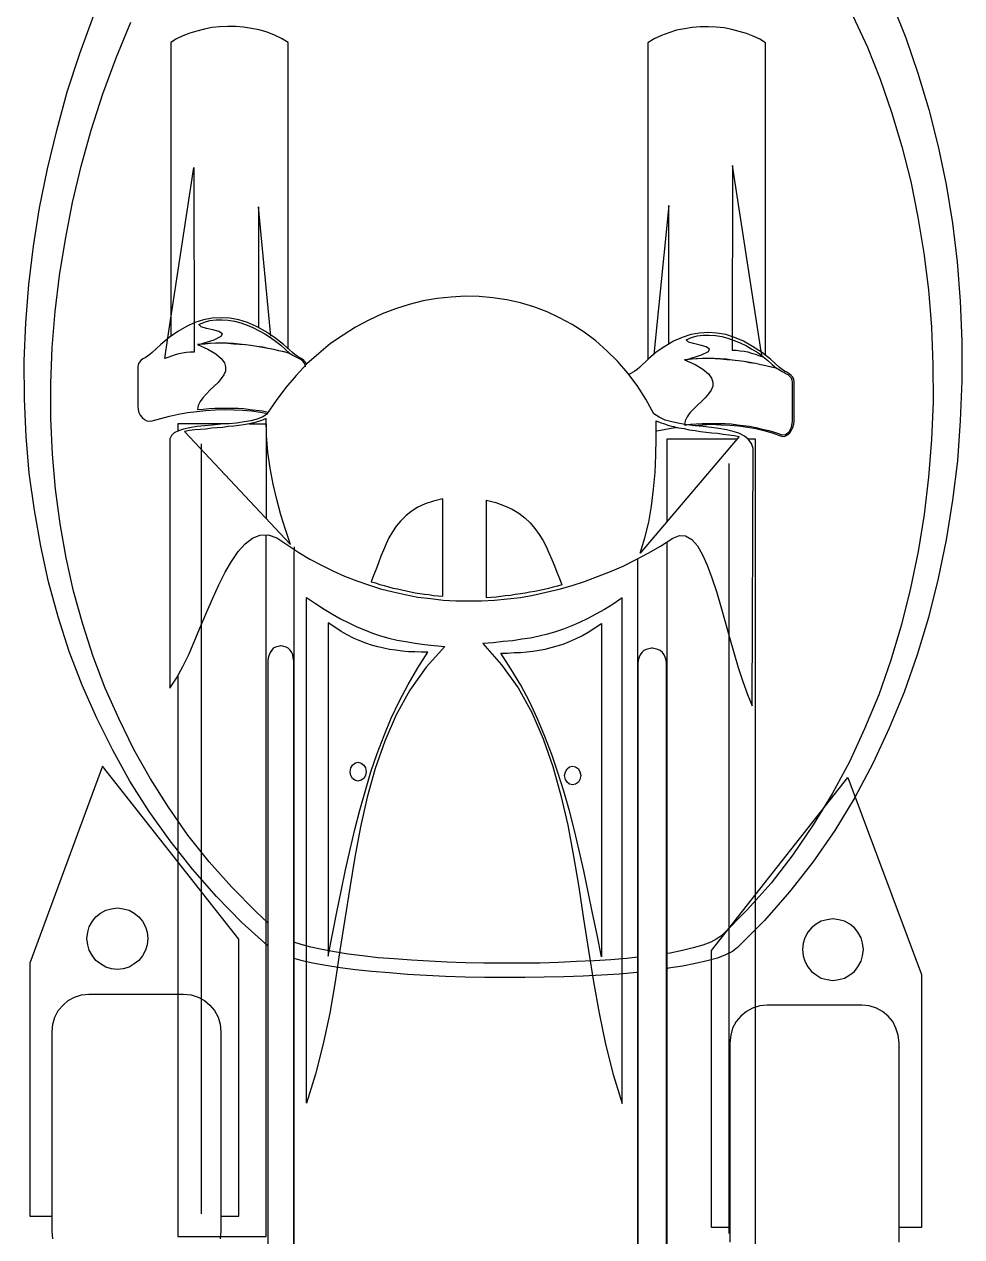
# Model space of a CAD drawing. Extents: x 81.2 to 102.2, y 189 to 198.5.
# Drawn here: x 100.722 to 101.33, y 190.932 to 191.718 of the extents above; entities that cross this region are included whole.
import ezdxf

# ---------------------------------------------------------------- set-up
doc = ezdxf.new("R2010")
doc.units = 0
doc.layers.get('0').update_dxf_attribs({"linetype": 'CONTINUOUS'})

msp = doc.modelspace()

# ---------------------------------------------------------------- linework, layer by layer
for p, q in [((101.28469, 191.73165), (101.29359, 191.70954)), ((100.7577, 191.69938), (100.76685, 191.72428)), ((101.25928, 191.72377), (101.26868, 191.70345)), ((100.78133, 191.69659), (100.79073, 191.71971)), ((100.84333, 191.71615), (100.8385, 191.71513)), ((100.84841, 191.71666), (100.84333, 191.71615)), ((100.85375, 191.71691), (100.84841, 191.71666)), ((100.85883, 191.71691), (100.85375, 191.71691)), ((100.86391, 191.71641), (100.85883, 191.71691)), ((100.86899, 191.71564), (100.86391, 191.71641)), ((100.87408, 191.71463), (100.86899, 191.71564)), ((101.15002, 191.71539), (101.14494, 191.71437)), ((101.1551, 191.71615), (101.15002, 191.71539)), ((101.16018, 191.71666), (101.1551, 191.71615)), ((101.16552, 191.71666), (101.16018, 191.71666)), ((101.1706, 191.71641), (101.16552, 191.71666)), ((101.17568, 191.7159), (101.1706, 191.71641)), ((101.18076, 191.71488), (101.17568, 191.7159)), ((100.82046, 191.70878), (100.81665, 191.7065)), ((100.82453, 191.71082), (100.82046, 191.70878)), ((100.8291, 191.71259), (100.82453, 191.71082)), ((100.83367, 191.71386), (100.8291, 191.71259)), ((100.8385, 191.71513), (100.83367, 191.71386)), ((100.87916, 191.7131), (100.87408, 191.71463)), ((100.88399, 191.71132), (100.87916, 191.7131)), ((100.88856, 191.70904), (100.88399, 191.71132)), ((100.89288, 191.7065), (100.88856, 191.70904)), ((101.13045, 191.70878), (101.12613, 191.70624)), ((101.13503, 191.71107), (101.13045, 191.70878)), ((101.13985, 191.71285), (101.13503, 191.71107)), ((101.14494, 191.71437), (101.13985, 191.71285)), ((101.18559, 191.71361), (101.18076, 191.71488)), ((101.19017, 191.71234), (101.18559, 191.71361)), ((101.19449, 191.71056), (101.19017, 191.71234)), ((101.19881, 191.70853), (101.19449, 191.71056)), ((101.20262, 191.70624), (101.19881, 191.70853)), ((101.29359, 191.70954), (101.30146, 191.68668)), ((100.81665, 191.7065), (100.81665, 191.51592)), ((100.89288, 191.50779), (100.89288, 191.7065)), ((101.12613, 191.70624), (101.12613, 191.50067)), ((101.20262, 191.50347), (101.20262, 191.70624)), ((101.26868, 191.70345), (101.27707, 191.68261)), ((100.74957, 191.67448), (100.7577, 191.69938)), ((100.77269, 191.67321), (100.78133, 191.69659)), ((101.30146, 191.68668), (101.30858, 191.66304)), ((101.27707, 191.68261), (101.28444, 191.66127)), ((100.74271, 191.64932), (100.74957, 191.67448)), ((100.76507, 191.64958), (100.77269, 191.67321)), ((101.28444, 191.66127), (101.29104, 191.6389)), ((101.30858, 191.66304), (101.31468, 191.6389)), ((100.73661, 191.62442), (100.74271, 191.64932)), ((100.75846, 191.6262), (100.76507, 191.64958)), ((101.29104, 191.6389), (101.29689, 191.61629)), ((101.31468, 191.6389), (101.31976, 191.61426)), ((100.73153, 191.59927), (100.73661, 191.62442)), ((100.75287, 191.60257), (100.75846, 191.6262)), ((100.81487, 191.5149), (100.83164, 191.62544)), ((100.83164, 191.62544), (100.8319, 191.5055)), ((101.18127, 191.62671), (101.18102, 191.50677)), ((101.19982, 191.50601), (101.18127, 191.62671)), ((101.29689, 191.61629), (101.30146, 191.59317)), ((101.31976, 191.61426), (101.32382, 191.58936)), ((100.72771, 191.57436), (100.73153, 191.59927)), ((100.7483, 191.57894), (100.75287, 191.60257)), ((100.8817, 191.51592), (100.87357, 191.59977)), ((100.87357, 191.59977), (100.87357, 191.52151)), ((101.13985, 191.60079), (101.1302, 191.50398)), ((101.13985, 191.51084), (101.13985, 191.60079)), ((101.30146, 191.59317), (101.30527, 191.56979)), ((101.32382, 191.58936), (101.32687, 191.5642)), ((100.72467, 191.54946), (100.72771, 191.57436)), ((100.74449, 191.55531), (100.7483, 191.57894)), ((101.30527, 191.56979), (101.30832, 191.5459)), ((101.32687, 191.5642), (101.32891, 191.53854)), ((100.74169, 191.53193), (100.74449, 191.55531)), ((100.72263, 191.52456), (100.72467, 191.54946)), ((101.30832, 191.5459), (101.31036, 191.52176)), ((100.9714, 191.5365), (100.9625, 191.53371)), ((100.98054, 191.53879), (100.9714, 191.5365)), ((100.98944, 191.54031), (100.98054, 191.53879)), ((100.99859, 191.54133), (100.98944, 191.54031)), ((101.00773, 191.54184), (100.99859, 191.54133)), ((101.01688, 191.54158), (101.00773, 191.54184)), ((101.02577, 191.54082), (101.01688, 191.54158)), ((101.03466, 191.53955), (101.02577, 191.54082)), ((101.04355, 191.53752), (101.03466, 191.53955)), ((101.05219, 191.53498), (101.04355, 191.53752)), ((101.06083, 191.53167), (101.05219, 191.53498)), ((101.32891, 191.53854), (101.32992, 191.51287)), ((100.73966, 191.50855), (100.74169, 191.53193)), ((100.83799, 191.52659), (100.8324, 191.52481)), ((100.84358, 191.52761), (100.83799, 191.52659)), ((100.84206, 191.52608), (100.84613, 191.52659)), ((100.84943, 191.52786), (100.84358, 191.52761)), ((100.84613, 191.52659), (100.84994, 191.52659)), ((100.85502, 191.52761), (100.84943, 191.52786)), ((100.84994, 191.52659), (100.854, 191.52634)), ((100.854, 191.52634), (100.85807, 191.52558)), ((100.86086, 191.52659), (100.85502, 191.52761)), ((100.86645, 191.52481), (100.86086, 191.52659)), ((100.94522, 191.52634), (100.93658, 191.52176)), ((100.95386, 191.5304), (100.94522, 191.52634)), ((100.9625, 191.53371), (100.95386, 191.5304)), ((101.06896, 191.52786), (101.06083, 191.53167)), ((101.07709, 191.52354), (101.06896, 191.52786)), ((100.72162, 191.49991), (100.72263, 191.52456)), ((100.82122, 191.51897), (100.81563, 191.51516)), ((100.82681, 191.52227), (100.82122, 191.51897)), ((100.8324, 191.52481), (100.82681, 191.52227)), ((100.83494, 191.52354), (100.8385, 191.52507)), ((100.83647, 191.52202), (100.83494, 191.52354)), ((100.83977, 191.521), (100.83647, 191.52202)), ((100.8385, 191.52507), (100.84206, 191.52608)), ((100.84409, 191.51999), (100.83977, 191.521)), ((100.8479, 191.51897), (100.84409, 191.51999)), ((100.85019, 191.51744), (100.8479, 191.51897)), ((100.85807, 191.52558), (100.86213, 191.52456)), ((100.86213, 191.52456), (100.8662, 191.52304)), ((100.8662, 191.52304), (100.87001, 191.52151)), ((100.8723, 191.52227), (100.86645, 191.52481)), ((100.87001, 191.52151), (100.87408, 191.51948)), ((100.87814, 191.51897), (100.8723, 191.52227)), ((100.87357, 191.52151), (100.87357, 191.52151)), ((100.87408, 191.51948), (100.87763, 191.51744)), ((100.88399, 191.51516), (100.87814, 191.51897)), ((100.93658, 191.52176), (100.92845, 191.51668)), ((101.08497, 191.51846), (101.07709, 191.52354)), ((101.31036, 191.52176), (101.31112, 191.49763)), ((100.81563, 191.51516), (100.8103, 191.51058)), ((100.81284, 191.50144), (100.81487, 191.5149)), ((100.81665, 191.51592), (100.81665, 191.51592)), ((100.83774, 191.51084), (100.83393, 191.51058)), ((100.83494, 191.51058), (100.84485, 191.51363)), ((100.83876, 191.51084), (100.83494, 191.51058)), ((100.84155, 191.51109), (100.83774, 191.51084)), ((100.84231, 191.51109), (100.83876, 191.51084)), ((100.84562, 191.51135), (100.84155, 191.51109)), ((100.84613, 191.51135), (100.84231, 191.51109)), ((100.84485, 191.51363), (100.84943, 191.51592)), ((100.84943, 191.51135), (100.84562, 191.51135)), ((100.84994, 191.51135), (100.84613, 191.51135)), ((100.84943, 191.51592), (100.85019, 191.51744)), ((100.85324, 191.51135), (100.84943, 191.51135)), ((100.85375, 191.51109), (100.84994, 191.51135)), ((100.85731, 191.51109), (100.85324, 191.51135)), ((100.85756, 191.51084), (100.85375, 191.51109)), ((100.86112, 191.51084), (100.85731, 191.51109)), ((100.86137, 191.51058), (100.85756, 191.51084)), ((100.86493, 191.51033), (100.86112, 191.51084)), ((100.87763, 191.51744), (100.88145, 191.51516)), ((100.88145, 191.51516), (100.88475, 191.51262)), ((100.88983, 191.51058), (100.88399, 191.51516)), ((100.88475, 191.51262), (100.88805, 191.51008)), ((100.92032, 191.51109), (100.9127, 191.50474)), ((100.92845, 191.51668), (100.92032, 191.51109)), ((101.09259, 191.51287), (101.08497, 191.51846)), ((101.09971, 191.50652), (101.09259, 191.51287)), ((101.1429, 191.51262), (101.13731, 191.50931)), ((101.14849, 191.51516), (101.1429, 191.51262)), ((101.15408, 191.51694), (101.14849, 191.51516)), ((101.15104, 191.51363), (101.15459, 191.51516)), ((101.15256, 191.51211), (101.15104, 191.51363)), ((101.15586, 191.51109), (101.15256, 191.51211)), ((101.15967, 191.51795), (101.15408, 191.51694)), ((101.15459, 191.51516), (101.15815, 191.51617)), ((101.16018, 191.51008), (101.15586, 191.51109)), ((101.15815, 191.51617), (101.16222, 191.51668)), ((101.16552, 191.51821), (101.15967, 191.51795)), ((101.16222, 191.51668), (101.16603, 191.51668)), ((101.17111, 191.51795), (101.16552, 191.51821)), ((101.16603, 191.51668), (101.17009, 191.51643)), ((101.17009, 191.51643), (101.17416, 191.51567)), ((101.17695, 191.51694), (101.17111, 191.51795)), ((101.17416, 191.51567), (101.17822, 191.51465)), ((101.18254, 191.51516), (101.17695, 191.51694)), ((101.17822, 191.51465), (101.18229, 191.51313)), ((101.18229, 191.51313), (101.1861, 191.5116)), ((101.18839, 191.51262), (101.18254, 191.51516)), ((101.1861, 191.5116), (101.19017, 191.50957)), ((101.19423, 191.50931), (101.18839, 191.51262)), ((101.32992, 191.51287), (101.32992, 191.48695)), ((100.73889, 191.48517), (100.73966, 191.50855)), ((100.80166, 191.50296), (100.80013, 191.50194)), ((100.80318, 191.50398), (100.80166, 191.50296)), ((100.80471, 191.50525), (100.80318, 191.50398)), ((100.8103, 191.51058), (100.80471, 191.50525)), ((100.81716, 191.50296), (100.81487, 191.5022)), ((100.81944, 191.50372), (100.81716, 191.50296)), ((100.82199, 191.50449), (100.81944, 191.50372)), ((100.82427, 191.50499), (100.82199, 191.50449)), ((100.82681, 191.50525), (100.82427, 191.50499)), ((100.82935, 191.5055), (100.82681, 191.50525)), ((100.8319, 191.5055), (100.82935, 191.5055)), ((100.8319, 191.5055), (100.8319, 191.5055)), ((100.83393, 191.51058), (100.84079, 191.50754)), ((100.84079, 191.50754), (100.84587, 191.50449)), ((100.84587, 191.50449), (100.84943, 191.50144)), ((100.86518, 191.51033), (100.86137, 191.51058)), ((100.86874, 191.50982), (100.86493, 191.51033)), ((100.86874, 191.50982), (100.86518, 191.51033)), ((100.87255, 191.50931), (100.86874, 191.50982)), ((100.87255, 191.50931), (100.86874, 191.50982)), ((100.87636, 191.50881), (100.87255, 191.50931)), ((100.87611, 191.50855), (100.87255, 191.50931)), ((100.87992, 191.50804), (100.87611, 191.50855)), ((100.87992, 191.50804), (100.87636, 191.50881)), ((100.88348, 191.50728), (100.87992, 191.50804)), ((100.88348, 191.50728), (100.87992, 191.50804)), ((100.88678, 191.50652), (100.88348, 191.50728)), ((100.88678, 191.50652), (100.88348, 191.50728)), ((100.89008, 191.50576), (100.88678, 191.50652)), ((100.89034, 191.50576), (100.88678, 191.50652)), ((100.88805, 191.51008), (100.89085, 191.50754)), ((100.89567, 191.50525), (100.88983, 191.51058)), ((100.89339, 191.50499), (100.89008, 191.50576)), ((100.89364, 191.50499), (100.89034, 191.50576)), ((100.89085, 191.50754), (100.89364, 191.50499)), ((100.89593, 191.50347), (100.89339, 191.50499)), ((100.8972, 191.50398), (100.89567, 191.50525)), ((100.8972, 191.50271), (100.89593, 191.50347)), ((100.89872, 191.50296), (100.8972, 191.50398)), ((100.90025, 191.5022), (100.89872, 191.50296)), ((100.9127, 191.50474), (100.90508, 191.49788)), ((101.10657, 191.49966), (101.09971, 191.50652)), ((101.13172, 191.5055), (101.12639, 191.50093)), ((101.1302, 191.50398), (101.1302, 191.50423)), ((101.13731, 191.50931), (101.13172, 191.5055)), ((101.15104, 191.50067), (101.16095, 191.50372)), ((101.16399, 191.50906), (101.16018, 191.51008)), ((101.16095, 191.50372), (101.16552, 191.50601)), ((101.16628, 191.50754), (101.16399, 191.50906)), ((101.16552, 191.50601), (101.16628, 191.50754)), ((101.18102, 191.50677), (101.18102, 191.50677)), ((101.18102, 191.50677), (101.18356, 191.50677)), ((101.18356, 191.50677), (101.1861, 191.50652)), ((101.1861, 191.50652), (101.18864, 191.50626)), ((101.18864, 191.50626), (101.19118, 191.50576)), ((101.19017, 191.50957), (101.19372, 191.50754)), ((101.19118, 191.50576), (101.19347, 191.50499)), ((101.19347, 191.50499), (101.19601, 191.50423)), ((101.19372, 191.50754), (101.19754, 191.50525)), ((101.20008, 191.5055), (101.19423, 191.50931)), ((101.19601, 191.50423), (101.19804, 191.50347)), ((101.19754, 191.50525), (101.20084, 191.50271)), ((101.19804, 191.50347), (101.20033, 191.50271)), ((101.20033, 191.50271), (101.19982, 191.50601)), ((101.20592, 191.50093), (101.20008, 191.5055)), ((100.72187, 191.47526), (100.72162, 191.49991)), ((100.79556, 191.49763), (100.79531, 191.49585)), ((100.79531, 191.49585), (100.79531, 191.47044)), ((100.79632, 191.49915), (100.79556, 191.49763)), ((100.79734, 191.50017), (100.79632, 191.49915)), ((100.79861, 191.50118), (100.79734, 191.50017)), ((100.80013, 191.50194), (100.79861, 191.50118)), ((100.81487, 191.5022), (100.81284, 191.50144)), ((100.84943, 191.50144), (100.85146, 191.49864)), ((100.85146, 191.49864), (100.85222, 191.4961)), ((100.85222, 191.4961), (100.85222, 191.49331)), ((100.89847, 191.5022), (100.8972, 191.50271)), ((100.90508, 191.49788), (100.89796, 191.49051)), ((100.89974, 191.50144), (100.89847, 191.5022)), ((100.90126, 191.50067), (100.89974, 191.50144)), ((100.90177, 191.50118), (100.90025, 191.5022)), ((100.90228, 191.49966), (100.90126, 191.50067)), ((100.90304, 191.50017), (100.90177, 191.50118)), ((100.9033, 191.49864), (100.90228, 191.49966)), ((100.90406, 191.49915), (100.90304, 191.50017)), ((100.90381, 191.49737), (100.9033, 191.49864)), ((100.90406, 191.4961), (100.90381, 191.49737)), ((100.90482, 191.49763), (100.90406, 191.49915)), ((100.90482, 191.49763), (100.90482, 191.49763)), ((101.11317, 191.49203), (101.10657, 191.49966)), ((101.1208, 191.49559), (101.11927, 191.49432)), ((101.12639, 191.50093), (101.1208, 191.49559)), ((101.12613, 191.50067), (101.12613, 191.50067)), ((101.15383, 191.50093), (101.15002, 191.50067)), ((101.15002, 191.50067), (101.15688, 191.49763)), ((101.15485, 191.50093), (101.15104, 191.50067)), ((101.15764, 191.50118), (101.15383, 191.50093)), ((101.1584, 191.50118), (101.15485, 191.50093)), ((101.15688, 191.49763), (101.16196, 191.49458)), ((101.16171, 191.50144), (101.15764, 191.50118)), ((101.16222, 191.50144), (101.1584, 191.50118)), ((101.16552, 191.50144), (101.16171, 191.50144)), ((101.16603, 191.50144), (101.16222, 191.50144)), ((101.16933, 191.50144), (101.16552, 191.50144)), ((101.16984, 191.50118), (101.16603, 191.50144)), ((101.1734, 191.50118), (101.16933, 191.50144)), ((101.17365, 191.50093), (101.16984, 191.50118)), ((101.17721, 191.50093), (101.1734, 191.50118)), ((101.17746, 191.50067), (101.17365, 191.50093)), ((101.18102, 191.50042), (101.17721, 191.50093)), ((101.18127, 191.50042), (101.17746, 191.50067)), ((101.18483, 191.49991), (101.18102, 191.50042)), ((101.18483, 191.49991), (101.18127, 191.50042)), ((101.18864, 191.4994), (101.18483, 191.49991)), ((101.18864, 191.4994), (101.18483, 191.49991)), ((101.19245, 191.4989), (101.18864, 191.4994)), ((101.1922, 191.49864), (101.18864, 191.4994)), ((101.19601, 191.49813), (101.1922, 191.49864)), ((101.19601, 191.49813), (101.19245, 191.4989)), ((101.19957, 191.49737), (101.19601, 191.49813)), ((101.19957, 191.49737), (101.19601, 191.49813)), ((101.20287, 191.49661), (101.19957, 191.49737)), ((101.20287, 191.49661), (101.19957, 191.49737)), ((101.20084, 191.50271), (101.20414, 191.50017)), ((101.20617, 191.49585), (101.20287, 191.49661)), ((101.20643, 191.49585), (101.20287, 191.49661)), ((101.20414, 191.50017), (101.20694, 191.49763)), ((101.21177, 191.49559), (101.20592, 191.50093)), ((101.20948, 191.49508), (101.20617, 191.49585)), ((101.20973, 191.49508), (101.20643, 191.49585)), ((101.20694, 191.49763), (101.20973, 191.49508)), ((101.21202, 191.49356), (101.20948, 191.49508)), ((101.21329, 191.49432), (101.21177, 191.49559)), ((101.31112, 191.49763), (101.31137, 191.47323)), ((100.84943, 191.48848), (100.8474, 191.48594)), ((100.85121, 191.49076), (100.84943, 191.48848)), ((100.85222, 191.49331), (100.85121, 191.49076)), ((100.89796, 191.49051), (100.89135, 191.48263)), ((101.11927, 191.4839), (101.11317, 191.49203)), ((101.1147, 191.49153), (101.11394, 191.49102)), ((101.11394, 191.49102), (101.11394, 191.49102)), ((101.11622, 191.49229), (101.1147, 191.49153)), ((101.11775, 191.49331), (101.11622, 191.49229)), ((101.11927, 191.49432), (101.11775, 191.49331)), ((101.16196, 191.49458), (101.16552, 191.49153)), ((101.16552, 191.49153), (101.16755, 191.48873)), ((101.16755, 191.48873), (101.16831, 191.48619)), ((101.21329, 191.4928), (101.21202, 191.49356)), ((101.21481, 191.49331), (101.21329, 191.49432)), ((101.21456, 191.49229), (101.21329, 191.4928)), ((101.21583, 191.49153), (101.21456, 191.49229)), ((101.21634, 191.49254), (101.21481, 191.49331)), ((101.21736, 191.49076), (101.21583, 191.49153)), ((101.21786, 191.49153), (101.21634, 191.49254)), ((101.21837, 191.48975), (101.21736, 191.49076)), ((101.21913, 191.49051), (101.21786, 191.49153)), ((101.21939, 191.48873), (101.21837, 191.48975)), ((101.22015, 191.48949), (101.21913, 191.49051)), ((101.2199, 191.48746), (101.21939, 191.48873)), ((101.22015, 191.48619), (101.2199, 191.48746)), ((101.22091, 191.48797), (101.22015, 191.48949)), ((101.22117, 191.48619), (101.22091, 191.48797)), ((100.73889, 191.46231), (100.73889, 191.48517)), ((100.84231, 191.48111), (100.83977, 191.47857)), ((100.84485, 191.4834), (100.84231, 191.48111)), ((100.8474, 191.48594), (100.84485, 191.4834)), ((100.89135, 191.48263), (100.885, 191.47425)), ((101.12486, 191.47501), (101.11927, 191.4839)), ((101.1673, 191.48085), (101.16552, 191.47857)), ((101.16831, 191.4834), (101.1673, 191.48085)), ((101.16831, 191.48619), (101.16831, 191.4834)), ((101.22015, 191.46053), (101.22015, 191.48619)), ((101.22117, 191.46078), (101.22117, 191.48619)), ((101.32992, 191.48695), (101.32891, 191.46103)), ((100.72289, 191.45087), (100.72187, 191.47526)), ((100.83571, 191.47349), (100.83444, 191.47094)), ((100.83749, 191.47603), (100.83571, 191.47349)), ((100.83977, 191.47857), (100.83749, 191.47603)), ((100.885, 191.47425), (100.8789, 191.4651)), ((101.1302, 191.46561), (101.12486, 191.47501)), ((101.16095, 191.47349), (101.1584, 191.4712)), ((101.16349, 191.47603), (101.16095, 191.47349)), ((101.16552, 191.47857), (101.16349, 191.47603)), ((101.31137, 191.47323), (101.31036, 191.44884)), ((100.79531, 191.47044), (100.79556, 191.4684)), ((100.79556, 191.4684), (100.79607, 191.46637)), ((100.79607, 191.46637), (100.79683, 191.46459)), ((100.79683, 191.46459), (100.7981, 191.46307)), ((100.8103, 191.46256), (100.81589, 191.46408)), ((100.81589, 191.46408), (100.82173, 191.46535)), ((100.82173, 191.46535), (100.82758, 191.46637)), ((100.82758, 191.46637), (100.83367, 191.46713)), ((100.83367, 191.46713), (100.83952, 191.46764)), ((100.83444, 191.47094), (100.83393, 191.4684)), ((100.83393, 191.4684), (100.83774, 191.46866)), ((100.83774, 191.46866), (100.84155, 191.46891)), ((100.83952, 191.46764), (100.84562, 191.46815)), ((100.84155, 191.46891), (100.84536, 191.46917)), ((100.84536, 191.46917), (100.84892, 191.46917)), ((100.84562, 191.46815), (100.85146, 191.4684)), ((100.84892, 191.46917), (100.85273, 191.46917)), ((100.85146, 191.4684), (100.85756, 191.46815)), ((100.85273, 191.46917), (100.85654, 191.46917)), ((100.85654, 191.46917), (100.86035, 191.46917)), ((100.85756, 191.46815), (100.8634, 191.4679)), ((100.86035, 191.46917), (100.86417, 191.46891)), ((100.8634, 191.4679), (100.86899, 191.46739)), ((100.86417, 191.46891), (100.86823, 191.4684)), ((100.86823, 191.4684), (100.87204, 191.4679)), ((100.86899, 191.46739), (100.87484, 191.46662)), ((100.87204, 191.4679), (100.87611, 191.46739)), ((100.87636, 191.46358), (100.87281, 191.46205)), ((100.87484, 191.46662), (100.87941, 191.46586)), ((100.87611, 191.46739), (100.87992, 191.46662)), ((100.8789, 191.4651), (100.87636, 191.46358)), ((100.87941, 191.46586), (100.87941, 191.46586)), ((100.87992, 191.46662), (100.87992, 191.46662)), ((101.1335, 191.46332), (101.1302, 191.46561)), ((101.1518, 191.46358), (101.15053, 191.46103)), ((101.15358, 191.46612), (101.1518, 191.46358)), ((101.15586, 191.46866), (101.15358, 191.46612)), ((101.1584, 191.4712), (101.15586, 191.46866)), ((100.73991, 191.43944), (100.73889, 191.46231)), ((100.7981, 191.46307), (100.79962, 191.4618)), ((100.79962, 191.4618), (100.80115, 191.46103)), ((100.80115, 191.46103), (100.80293, 191.46078)), ((100.80293, 191.46078), (100.80471, 191.46103)), ((100.80471, 191.46103), (100.8103, 191.46256)), ((100.85426, 191.459), (100.82122, 191.459)), ((100.82122, 191.459), (100.82122, 191.45417)), ((100.82503, 191.4557), (100.82173, 191.45443)), ((100.8291, 191.45646), (100.82503, 191.4557)), ((100.83367, 191.45722), (100.8291, 191.45646)), ((100.83876, 191.45773), (100.83367, 191.45722)), ((100.83952, 191.4557), (100.83596, 191.45544)), ((100.84384, 191.45824), (100.83876, 191.45773)), ((100.84308, 191.45621), (100.83952, 191.4557)), ((100.84689, 191.45646), (100.84308, 191.45621)), ((100.84917, 191.45875), (100.84384, 191.45824)), ((100.85044, 191.45672), (100.84689, 191.45646)), ((100.85426, 191.459), (100.84917, 191.45875)), ((100.854, 191.45722), (100.85044, 191.45672)), ((100.85756, 191.45748), (100.854, 191.45722)), ((100.85934, 191.45951), (100.85426, 191.459)), ((100.86086, 191.45799), (100.85756, 191.45748)), ((100.86442, 191.46027), (100.85934, 191.45951)), ((100.86417, 191.45849), (100.86086, 191.45799)), ((100.86747, 191.459), (100.86417, 191.45849)), ((100.86874, 191.46103), (100.86442, 191.46027)), ((100.87052, 191.45976), (100.86747, 191.459)), ((100.86747, 191.459), (100.87865, 191.459)), ((100.87281, 191.46205), (100.86874, 191.46103)), ((100.87357, 191.46053), (100.87052, 191.45976)), ((100.87611, 191.46154), (100.87357, 191.46053)), ((100.87865, 191.46256), (100.87611, 191.46154)), ((100.8789, 191.45138), (100.87865, 191.46256)), ((100.87865, 191.459), (100.87865, 191.39752)), ((101.13172, 191.44985), (101.13172, 191.46103)), ((101.13172, 191.46103), (101.13426, 191.46002)), ((101.13198, 191.45443), (101.13782, 191.4557)), ((101.13757, 191.46154), (101.1335, 191.46332)), ((101.13426, 191.46002), (101.13706, 191.459)), ((101.13706, 191.459), (101.13985, 191.45799)), ((101.14189, 191.46027), (101.13757, 191.46154)), ((101.13782, 191.4557), (101.14367, 191.45672)), ((101.13985, 191.45799), (101.1429, 191.45722)), ((101.14672, 191.45926), (101.14189, 191.46027)), ((101.1429, 191.45722), (101.14621, 191.45646)), ((101.14367, 191.45672), (101.14468, 191.45672)), ((101.14468, 191.45672), (101.14468, 191.45672)), ((101.14621, 191.45646), (101.14976, 191.45595)), ((101.1518, 191.45849), (101.14672, 191.45926)), ((101.14976, 191.45595), (101.15307, 191.45519)), ((101.15053, 191.46103), (101.15002, 191.45849)), ((101.15002, 191.45849), (101.15002, 191.45849)), ((101.15002, 191.45849), (101.15129, 191.45849)), ((101.15129, 191.45849), (101.15383, 191.45875)), ((101.15688, 191.45773), (101.1518, 191.45849)), ((101.15383, 191.45875), (101.15764, 191.459)), ((101.15535, 191.45799), (101.15561, 191.45799)), ((101.15561, 191.45799), (101.16171, 191.45849)), ((101.16222, 191.45722), (101.15688, 191.45773)), ((101.15764, 191.459), (101.16145, 191.45926)), ((101.16145, 191.45926), (101.16501, 191.45926)), ((101.16171, 191.45849), (101.16755, 191.45875)), ((101.1673, 191.45672), (101.16222, 191.45722)), ((101.16501, 191.45926), (101.16882, 191.45926)), ((101.17238, 191.45595), (101.1673, 191.45672)), ((101.16755, 191.45875), (101.17365, 191.45849)), ((101.16882, 191.45926), (101.17263, 191.45926)), ((101.17721, 191.45519), (101.17238, 191.45595)), ((101.17263, 191.45926), (101.17645, 191.45926)), ((101.17365, 191.45849), (101.17949, 191.45824)), ((101.17645, 191.45926), (101.18026, 191.459)), ((101.17949, 191.45824), (101.18508, 191.45773)), ((101.18026, 191.459), (101.18432, 191.45849)), ((101.18432, 191.45849), (101.18813, 191.45799)), ((101.18508, 191.45773), (101.19093, 191.45697)), ((101.18813, 191.45799), (101.1922, 191.45748)), ((101.19093, 191.45697), (101.19626, 191.45595)), ((101.1922, 191.45748), (101.19626, 191.45672)), ((101.19626, 191.45672), (101.20033, 191.4557)), ((101.19626, 191.45595), (101.2016, 191.45468)), ((101.20033, 191.4557), (101.20465, 191.45468)), ((101.21786, 191.45392), (101.21939, 191.45697)), ((101.21939, 191.45697), (101.22015, 191.46053)), ((101.21939, 191.45494), (101.2204, 191.45672)), ((101.2204, 191.45672), (101.22091, 191.45875)), ((101.22091, 191.45875), (101.22117, 191.46078)), ((101.32891, 191.46103), (101.32713, 191.43512)), ((100.72492, 191.427), (100.72289, 191.45087)), ((100.81716, 191.45138), (100.81614, 191.44935)), ((100.81614, 191.44935), (100.81614, 191.28749)), ((100.81894, 191.45316), (100.81716, 191.45138)), ((100.82173, 191.45443), (100.81894, 191.45316)), ((100.82122, 191.45417), (100.82122, 191.45417)), ((100.82885, 191.45468), (100.82554, 191.45417)), ((100.82554, 191.45417), (100.8944, 191.38075)), ((100.8324, 191.45519), (100.82885, 191.45468)), ((100.83596, 191.45544), (100.8324, 191.45519)), ((100.87967, 191.44071), (100.8789, 191.45138)), ((101.18559, 191.45087), (101.12131, 191.37516)), ((101.13147, 191.43867), (101.13172, 191.44985)), ((101.13172, 191.45443), (101.13198, 191.45443)), ((101.18407, 191.44909), (101.13858, 191.44909)), ((101.13858, 191.44909), (101.13858, 191.39549)), ((101.15307, 191.45519), (101.15688, 191.45468)), ((101.15688, 191.45468), (101.16044, 191.45417)), ((101.16044, 191.45417), (101.16399, 191.45367)), ((101.16399, 191.45367), (101.16781, 191.45316)), ((101.16781, 191.45316), (101.17136, 191.4529)), ((101.17136, 191.4529), (101.17517, 191.4524)), ((101.17517, 191.4524), (101.17873, 191.45189)), ((101.18153, 191.45417), (101.17721, 191.45519)), ((101.17873, 191.45189), (101.18229, 191.45138)), ((101.18534, 191.4529), (101.18153, 191.45417)), ((101.18229, 191.45138), (101.18559, 191.45087)), ((101.1889, 191.45112), (101.18534, 191.4529)), ((101.19144, 191.44909), (101.1889, 191.45112)), ((101.19601, 191.44909), (101.19144, 191.44909)), ((101.19144, 191.44909), (101.19144, 191.44909)), ((101.19347, 191.4463), (101.19144, 191.44909)), ((101.19601, 190.92184), (101.19601, 191.44909)), ((101.2016, 191.45468), (101.20694, 191.45316)), ((101.20465, 191.45468), (101.20897, 191.45341)), ((101.20694, 191.45316), (101.21177, 191.45138)), ((101.20897, 191.45341), (101.21329, 191.45189)), ((101.21177, 191.45138), (101.21354, 191.45087)), ((101.21329, 191.45189), (101.21558, 191.45214)), ((101.21354, 191.45087), (101.21532, 191.45112)), ((101.21532, 191.45112), (101.21685, 191.45189)), ((101.21558, 191.45214), (101.21786, 191.45392)), ((101.21685, 191.45189), (101.21837, 191.45316)), ((101.21837, 191.45316), (101.21939, 191.45494)), ((101.31036, 191.44884), (101.30832, 191.42445)), ((100.83672, 190.94649), (100.83672, 191.44604)), ((100.88119, 191.4303), (100.87967, 191.44071)), ((101.19449, 191.44299), (101.19347, 191.4463)), ((101.19398, 191.27606), (101.19449, 191.44299)), ((100.74194, 191.41658), (100.73991, 191.43944)), ((101.13096, 191.4275), (101.13147, 191.43867)), ((101.17899, 190.93379), (101.17899, 191.43334)), ((101.32713, 191.43512), (101.32382, 191.40946)), ((100.72822, 191.40311), (100.72492, 191.427)), ((100.88322, 191.41988), (100.88119, 191.4303)), ((101.12994, 191.41658), (101.13096, 191.4275)), ((101.30832, 191.42445), (101.30553, 191.40031)), ((100.74499, 191.39422), (100.74194, 191.41658)), ((100.88551, 191.40997), (100.88322, 191.41988)), ((101.12867, 191.40565), (101.12994, 191.41658)), ((100.88805, 191.40006), (100.88551, 191.40997)), ((100.98715, 191.40895), (100.98181, 191.40718)), ((100.99325, 191.41048), (100.98715, 191.40895)), ((100.99325, 191.34721), (100.99325, 191.41048)), ((101.02145, 191.34619), (101.02145, 191.40946)), ((101.02145, 191.40946), (101.02755, 191.40794)), ((101.32382, 191.40946), (101.31976, 191.3838)), ((100.73229, 191.37973), (100.72822, 191.40311)), ((100.97267, 191.40209), (100.96911, 191.3993)), ((100.97699, 191.40489), (100.97267, 191.40209)), ((100.98181, 191.40718), (100.97699, 191.40489)), ((101.02755, 191.40794), (101.03314, 191.40591)), ((101.03314, 191.40591), (101.03821, 191.40362)), ((101.03821, 191.40362), (101.04253, 191.40108)), ((101.04253, 191.40108), (101.04635, 191.39803)), ((101.1269, 191.39523), (101.12867, 191.40565)), ((100.7488, 191.37211), (100.74499, 191.39422)), ((100.87865, 191.39752), (100.87865, 191.39752)), ((100.8911, 191.3904), (100.88805, 191.40006)), ((100.96301, 191.39269), (100.96047, 191.38888)), ((100.96581, 191.396), (100.96301, 191.39269)), ((100.96911, 191.3993), (100.96581, 191.396)), ((101.04635, 191.39803), (101.0499, 191.39472)), ((101.0499, 191.39472), (101.05295, 191.39117)), ((101.12435, 191.38507), (101.1269, 191.39523)), ((101.13858, 191.39549), (101.13858, 191.39549)), ((101.30553, 191.40031), (101.30172, 191.37618)), ((100.86493, 191.38126), (100.86976, 191.38481)), ((100.86976, 191.38481), (100.87458, 191.38685)), ((100.87458, 191.38685), (100.87992, 191.3871)), ((100.87865, 190.93175), (100.87865, 191.3871)), ((100.87865, 191.3871), (100.87865, 191.3871)), ((100.87992, 191.3871), (100.88551, 191.38507)), ((100.88551, 191.38507), (100.89263, 191.38024)), ((100.8944, 191.38075), (100.8911, 191.3904)), ((100.95818, 191.38507), (100.9564, 191.38126)), ((100.96047, 191.38888), (100.95818, 191.38507)), ((101.05295, 191.39117), (101.05575, 191.38736)), ((101.05575, 191.38736), (101.05803, 191.38354)), ((101.12131, 191.37516), (101.12435, 191.38507)), ((101.13452, 191.37973), (101.1424, 191.38481)), ((101.1424, 191.38481), (101.14672, 191.38659)), ((101.14672, 191.38659), (101.15078, 191.38634)), ((101.15078, 191.38634), (101.15485, 191.38405)), ((100.73737, 191.35661), (100.73229, 191.37973)), ((100.86035, 191.37618), (100.86493, 191.38126)), ((100.89263, 191.38024), (100.89974, 191.37567)), ((100.89669, 191.37922), (100.89644, 191.37363)), ((100.95463, 191.37719), (100.9531, 191.37313)), ((100.9564, 191.38126), (100.95463, 191.37719)), ((101.05803, 191.38354), (101.06032, 191.37948)), ((101.06032, 191.37948), (101.0621, 191.37541)), ((101.12639, 191.37516), (101.13452, 191.37973)), ((101.13858, 191.38227), (101.13858, 190.92184)), ((101.15485, 191.38405), (101.1584, 191.37999)), ((101.1584, 191.37999), (101.16171, 191.37414)), ((101.31976, 191.3838), (101.31468, 191.35864)), ((100.75363, 191.35051), (100.7488, 191.37211)), ((100.85197, 191.36271), (100.85604, 191.36982)), ((100.85604, 191.36982), (100.86035, 191.37618)), ((100.89644, 191.37363), (100.89644, 190.6281)), ((100.89974, 191.37567), (100.90686, 191.37135)), ((100.90686, 191.37135), (100.91448, 191.36728)), ((100.9531, 191.37313), (100.95158, 191.36881)), ((101.0621, 191.37541), (101.06388, 191.37109)), ((101.06388, 191.37109), (101.06566, 191.36703)), ((101.11013, 191.36677), (101.11826, 191.37084)), ((101.11826, 191.37084), (101.12639, 191.37516)), ((101.11978, 190.6281), (101.11978, 191.3716)), ((101.11978, 191.3716), (101.11978, 191.3716)), ((101.16171, 191.37414), (101.16476, 191.36728)), ((101.30172, 191.37618), (101.29663, 191.35254)), ((100.8479, 191.35458), (100.85197, 191.36271)), ((100.91448, 191.36728), (100.92185, 191.36372)), ((100.92185, 191.36372), (100.92947, 191.36017)), ((100.95005, 191.36474), (100.94827, 191.36068)), ((100.95158, 191.36881), (100.95005, 191.36474)), ((101.06566, 191.36703), (101.06718, 191.36271)), ((101.06718, 191.36271), (101.06896, 191.35864)), ((101.09361, 191.35991), (101.10199, 191.36322)), ((101.10199, 191.36322), (101.11013, 191.36677)), ((101.16476, 191.36728), (101.16781, 191.35915)), ((100.74372, 191.33374), (100.73737, 191.35661)), ((100.84409, 191.34594), (100.8479, 191.35458)), ((100.92947, 191.36017), (100.93735, 191.35712)), ((100.93735, 191.35712), (100.94497, 191.35458)), ((100.94497, 191.35458), (100.95285, 191.35204)), ((100.94827, 191.36068), (100.94675, 191.35661)), ((100.94675, 191.35661), (100.94954, 191.35585)), ((100.94954, 191.35585), (100.95234, 191.35483)), ((100.95234, 191.35483), (100.95513, 191.35407)), ((100.95513, 191.35407), (100.95793, 191.35331)), ((100.95793, 191.35331), (100.96072, 191.35254)), ((101.06769, 191.35381), (101.0649, 191.35305)), ((101.07049, 191.35458), (101.06769, 191.35381)), ((101.06871, 191.35178), (101.07709, 191.35407)), ((101.06896, 191.35864), (101.07049, 191.35458)), ((101.07709, 191.35407), (101.08522, 191.35686)), ((101.08522, 191.35686), (101.09361, 191.35991)), ((101.16781, 191.35915), (101.17085, 191.35026)), ((101.31468, 191.35864), (101.30832, 191.33349)), ((100.75973, 191.32917), (100.75363, 191.35051)), ((100.84003, 191.33704), (100.84409, 191.34594)), ((100.90482, 191.0184), (100.90482, 191.34645)), ((100.90482, 191.34645), (100.91067, 191.34238)), ((100.95285, 191.35204), (100.96098, 191.35)), ((100.96072, 191.35254), (100.96377, 191.35204)), ((100.96098, 191.35), (100.96886, 191.34822)), ((100.96377, 191.35204), (100.96657, 191.35127)), ((100.96657, 191.35127), (100.96936, 191.35077)), ((100.96886, 191.34822), (100.97699, 191.3467)), ((100.96936, 191.35077), (100.97241, 191.35)), ((100.97241, 191.35), (100.97521, 191.34949)), ((100.97521, 191.34949), (100.97826, 191.34899)), ((100.97699, 191.3467), (100.98537, 191.34568)), ((100.97826, 191.34899), (100.98131, 191.34848)), ((100.98131, 191.34848), (100.9841, 191.34822)), ((100.9841, 191.34822), (100.98715, 191.34772)), ((100.98537, 191.34568), (100.9935, 191.34467)), ((100.98715, 191.34772), (100.9902, 191.34746)), ((100.9902, 191.34746), (100.99325, 191.34721)), ((101.0245, 191.34645), (101.02145, 191.34619)), ((101.02781, 191.3467), (101.0245, 191.34645)), ((101.02679, 191.34467), (101.03517, 191.34543)), ((101.03086, 191.34695), (101.02781, 191.3467)), ((101.0339, 191.34746), (101.03086, 191.34695)), ((101.0372, 191.34772), (101.0339, 191.34746)), ((101.03517, 191.34543), (101.04355, 191.34645)), ((101.04025, 191.34822), (101.0372, 191.34772)), ((101.04355, 191.34873), (101.04025, 191.34822)), ((101.0466, 191.34924), (101.04355, 191.34873)), ((101.04355, 191.34645), (101.05194, 191.34797)), ((101.04965, 191.34975), (101.0466, 191.34924)), ((101.05295, 191.35026), (101.04965, 191.34975)), ((101.05194, 191.34797), (101.06032, 191.34975)), ((101.056, 191.35102), (101.05295, 191.35026)), ((101.05905, 191.35153), (101.056, 191.35102)), ((101.06185, 191.35229), (101.05905, 191.35153)), ((101.06032, 191.34975), (101.06871, 191.35178)), ((101.0649, 191.35305), (101.06185, 191.35229)), ((101.10962, 191.34619), (101.10377, 191.34213)), ((101.10962, 191.01815), (101.10962, 191.34619)), ((101.17085, 191.35026), (101.17365, 191.3406)), ((101.29663, 191.35254), (101.29079, 191.32891)), ((100.91067, 191.34238), (100.91626, 191.33882)), ((100.91626, 191.33882), (100.92159, 191.33552)), ((100.9935, 191.34467), (101.00163, 191.34416)), ((101.00163, 191.34416), (101.01002, 191.34416)), ((101.01002, 191.34416), (101.0184, 191.34416)), ((101.0184, 191.34416), (101.02679, 191.34467)), ((101.09818, 191.33857), (101.09259, 191.33552)), ((101.10377, 191.34213), (101.09818, 191.33857)), ((101.17365, 191.3406), (101.17645, 191.33069)), ((100.75084, 191.31138), (100.74372, 191.33374)), ((100.83622, 191.3279), (100.84003, 191.33704)), ((100.9188, 191.32993), (100.9188, 191.11369)), ((100.92312, 191.32713), (100.9188, 191.32993)), ((100.92159, 191.33552), (100.92693, 191.33247)), ((100.92693, 191.33247), (100.93227, 191.32993)), ((100.93227, 191.32993), (100.93735, 191.32739)), ((101.08192, 191.33018), (101.07684, 191.3279)), ((101.08726, 191.33272), (101.08192, 191.33018)), ((101.09259, 191.33552), (101.08726, 191.33272)), ((101.17645, 191.33069), (101.17924, 191.32053)), ((101.30832, 191.33349), (101.30095, 191.30909)), ((100.76634, 191.30808), (100.75973, 191.32917)), ((100.8324, 191.31875), (100.83622, 191.3279)), ((100.92718, 191.32434), (100.92312, 191.32713)), ((100.93125, 191.32205), (100.92718, 191.32434)), ((100.93531, 191.32002), (100.93125, 191.32205)), ((100.93735, 191.32739), (100.94243, 191.32536)), ((100.94243, 191.32536), (100.94751, 191.32332)), ((100.94751, 191.32332), (100.95285, 191.32154)), ((101.06108, 191.32256), (101.05575, 191.32129)), ((101.06642, 191.32408), (101.06108, 191.32256)), ((101.0715, 191.32586), (101.06642, 191.32408)), ((101.07684, 191.3279), (101.0715, 191.32586)), ((101.08344, 191.32154), (101.08751, 191.32383)), ((101.08751, 191.32383), (101.09183, 191.32663)), ((101.09183, 191.32663), (101.09615, 191.32942)), ((101.09615, 191.32942), (101.09615, 191.11318)), ((101.29079, 191.32891), (101.28393, 191.30579)), ((100.82859, 191.30986), (100.8324, 191.31875)), ((100.88475, 191.31417), (100.88322, 191.31341)), ((100.88627, 191.31468), (100.88475, 191.31417)), ((100.8878, 191.31494), (100.88627, 191.31468)), ((100.88831, 191.31494), (100.8878, 191.31494)), ((100.89008, 191.31468), (100.88831, 191.31494)), ((100.89161, 191.31417), (100.89008, 191.31468)), ((100.89288, 191.31341), (100.89161, 191.31417)), ((100.93938, 191.31824), (100.93531, 191.32002)), ((100.94319, 191.31672), (100.93938, 191.31824)), ((100.947, 191.31545), (100.94319, 191.31672)), ((100.95107, 191.31443), (100.947, 191.31545)), ((100.95488, 191.31341), (100.95107, 191.31443)), ((100.95285, 191.32154), (100.95818, 191.32002)), ((100.95818, 191.32002), (100.96352, 191.31875)), ((100.96352, 191.31875), (100.96911, 191.31773)), ((100.96911, 191.31773), (100.97521, 191.31672)), ((100.97521, 191.31672), (100.98131, 191.31595)), ((100.98131, 191.31595), (100.98766, 191.31519)), ((100.99452, 191.31468), (100.98232, 191.30122)), ((100.98766, 191.31519), (100.99452, 191.31468)), ((101.02603, 191.31697), (101.01917, 191.31646)), ((101.01917, 191.31646), (101.03136, 191.30274)), ((101.03238, 191.31773), (101.02603, 191.31697)), ((101.03872, 191.31824), (101.03238, 191.31773)), ((101.04457, 191.31926), (101.03872, 191.31824)), ((101.05016, 191.32002), (101.04457, 191.31926)), ((101.05575, 191.32129), (101.05016, 191.32002)), ((101.06362, 191.31392), (101.06744, 191.31494)), ((101.06744, 191.31494), (101.07125, 191.31621)), ((101.07125, 191.31621), (101.07531, 191.31773)), ((101.07531, 191.31773), (101.07938, 191.31951)), ((101.07938, 191.31951), (101.08344, 191.32154)), ((101.17924, 191.32053), (101.18204, 191.31062)), ((100.75922, 191.28953), (100.75084, 191.31138)), ((100.77421, 191.28749), (100.76634, 191.30808)), ((100.82453, 191.30172), (100.82859, 191.30986)), ((100.87992, 191.30731), (100.87967, 191.30528)), ((100.88043, 191.30909), (100.87992, 191.30731)), ((100.88119, 191.31062), (100.88043, 191.30909)), ((100.88221, 191.31214), (100.88119, 191.31062)), ((100.88322, 191.31341), (100.88221, 191.31214)), ((100.89415, 191.31214), (100.89288, 191.31341)), ((100.89517, 191.31062), (100.89415, 191.31214)), ((100.89593, 191.30909), (100.89517, 191.31062)), ((100.89618, 191.30731), (100.89593, 191.30909)), ((100.89644, 191.30528), (100.89618, 191.30731)), ((100.95869, 191.31265), (100.95488, 191.31341)), ((100.96276, 191.31214), (100.95869, 191.31265)), ((100.96682, 191.31163), (100.96276, 191.31214)), ((100.97089, 191.31113), (100.96682, 191.31163)), ((100.97495, 191.31113), (100.97089, 191.31113)), ((100.97927, 191.31087), (100.97495, 191.31113)), ((100.97699, 191.30071), (100.98359, 191.31087)), ((100.98359, 191.31087), (100.97927, 191.31087)), ((101.03745, 191.3002), (101.03086, 191.31036)), ((101.03086, 191.31036), (101.03517, 191.31036)), ((101.03517, 191.31036), (101.03949, 191.31062)), ((101.03949, 191.31062), (101.04355, 191.31062)), ((101.04355, 191.31062), (101.04762, 191.31113)), ((101.04762, 191.31113), (101.05168, 191.31163)), ((101.05168, 191.31163), (101.05575, 191.31214)), ((101.05575, 191.31214), (101.05956, 191.3129)), ((101.05956, 191.3129), (101.06362, 191.31392)), ((101.12054, 191.30757), (101.12003, 191.30579)), ((101.12131, 191.30909), (101.12054, 191.30757)), ((101.12232, 191.31062), (101.12131, 191.30909)), ((101.12359, 191.31189), (101.12232, 191.31062)), ((101.12512, 191.31265), (101.12359, 191.31189)), ((101.1269, 191.31316), (101.12512, 191.31265)), ((101.12867, 191.31341), (101.1269, 191.31316)), ((101.12918, 191.31341), (101.12867, 191.31341)), ((101.13096, 191.31316), (101.12918, 191.31341)), ((101.13274, 191.31265), (101.13096, 191.31316)), ((101.13426, 191.31189), (101.13274, 191.31265)), ((101.13579, 191.31062), (101.13426, 191.31189)), ((101.13681, 191.30909), (101.13579, 191.31062)), ((101.13757, 191.30757), (101.13681, 191.30909)), ((101.13808, 191.30579), (101.13757, 191.30757)), ((101.18204, 191.31062), (101.18483, 191.30096)), ((101.30095, 191.30909), (101.29257, 191.28495)), ((100.82046, 191.2941), (100.82453, 191.30172)), ((100.87967, 191.30528), (100.87967, 190.71958)), ((100.89644, 190.71958), (100.89644, 191.30528)), ((100.97063, 191.29004), (100.97699, 191.30071)), ((100.98232, 191.30122), (100.9719, 191.28622)), ((101.03136, 191.30274), (101.04203, 191.28775)), ((101.0438, 191.28953), (101.03745, 191.3002)), ((101.12003, 191.30579), (101.11978, 191.30376)), ((101.11978, 191.30376), (101.11978, 190.71806)), ((101.13833, 191.30376), (101.13808, 191.30579)), ((101.13833, 190.71806), (101.13833, 191.30376)), ((101.18483, 191.30096), (101.18788, 191.29181)), ((101.28393, 191.30579), (101.27605, 191.28317)), ((100.81614, 191.28749), (100.82046, 191.2941)), ((100.82122, 191.29563), (100.82122, 190.93175)), ((101.18788, 191.29181), (101.19093, 191.28343)), ((100.76862, 191.26818), (100.75922, 191.28953)), ((100.78311, 191.26742), (100.77421, 191.28749)), ((100.9719, 191.28622), (100.96301, 191.27022)), ((100.96504, 191.27936), (100.97063, 191.29004)), ((101.04203, 191.28775), (101.05092, 191.27174)), ((101.0494, 191.27886), (101.0438, 191.28953)), ((101.19093, 191.28343), (101.19398, 191.27606)), ((101.27605, 191.28317), (101.2669, 191.26107)), ((101.29257, 191.28495), (101.28291, 191.26158)), ((100.95971, 191.26818), (100.96504, 191.27936)), ((101.05473, 191.26767), (101.0494, 191.27886)), ((100.77904, 191.24735), (100.76862, 191.26818)), ((100.79276, 191.24785), (100.78311, 191.26742)), ((100.95513, 191.25675), (100.95971, 191.26818)), ((100.96301, 191.27022), (100.95564, 191.25319)), ((101.05092, 191.27174), (101.05829, 191.25472)), ((101.05931, 191.25624), (101.05473, 191.26767)), ((101.2669, 191.26107), (101.25699, 191.23972)), ((101.28291, 191.26158), (101.27224, 191.23871)), ((100.95564, 191.25319), (100.94929, 191.2354)), ((100.95056, 191.24506), (100.95513, 191.25675)), ((101.05829, 191.25472), (101.06464, 191.23667)), ((101.06388, 191.24455), (101.05931, 191.25624)), ((100.79022, 191.22727), (100.77904, 191.24735)), ((100.80344, 191.2288), (100.79276, 191.24785)), ((100.94649, 191.23337), (100.95056, 191.24506)), ((101.06794, 191.23286), (101.06388, 191.24455)), ((100.77244, 191.23693), (100.72517, 191.10912)), ((100.86086, 191.12462), (100.77244, 191.23693)), ((100.93303, 191.23337), (100.93354, 191.23591)), ((100.93354, 191.23591), (100.93455, 191.23769)), ((100.93455, 191.23769), (100.93608, 191.23896)), ((100.93608, 191.23896), (100.93811, 191.23947)), ((100.93811, 191.23947), (100.94014, 191.23896)), ((100.94014, 191.23896), (100.94192, 191.23769)), ((100.94192, 191.23769), (100.94294, 191.23591)), ((100.94294, 191.23591), (100.94345, 191.23337)), ((100.94929, 191.2354), (100.94421, 191.21685)), ((101.06464, 191.23667), (101.06972, 191.21787)), ((101.07379, 191.23515), (101.07531, 191.23642)), ((101.07531, 191.23642), (101.07735, 191.23693)), ((101.07735, 191.23693), (101.07938, 191.23642)), ((101.07938, 191.23642), (101.08116, 191.23515)), ((101.25699, 191.23972), (101.24581, 191.21889)), ((101.27224, 191.23871), (101.26055, 191.2166)), ((100.81512, 191.21025), (100.80344, 191.2288)), ((100.93354, 191.23083), (100.93303, 191.23337)), ((100.93455, 191.22905), (100.93354, 191.23083)), ((100.93608, 191.22778), (100.93455, 191.22905)), ((100.93811, 191.22727), (100.93608, 191.22778)), ((100.94014, 191.22778), (100.93811, 191.22727)), ((100.94192, 191.22905), (100.94014, 191.22778)), ((100.94294, 191.23083), (100.94192, 191.22905)), ((100.94345, 191.23337), (100.94294, 191.23083)), ((100.94294, 191.22117), (100.94649, 191.23337)), ((101.07176, 191.22067), (101.06794, 191.23286)), ((101.07226, 191.23083), (101.07277, 191.23337)), ((101.07277, 191.22829), (101.07226, 191.23083)), ((101.07277, 191.23337), (101.07379, 191.23515)), ((101.07379, 191.22651), (101.07277, 191.22829)), ((101.08116, 191.23515), (101.08217, 191.23337)), ((101.08217, 191.22829), (101.08116, 191.22651)), ((101.08217, 191.23337), (101.08268, 191.23083)), ((101.08268, 191.23083), (101.08217, 191.22829)), ((101.16755, 191.11725), (101.25598, 191.22956)), ((101.25598, 191.22956), (101.30375, 191.10175)), ((100.80267, 191.20745), (100.79022, 191.22727)), ((100.93938, 191.20847), (100.94294, 191.22117)), ((101.07531, 191.20796), (101.07176, 191.22067)), ((101.07531, 191.22524), (101.07379, 191.22651)), ((101.07735, 191.22473), (101.07531, 191.22524)), ((101.07938, 191.22524), (101.07735, 191.22473)), ((101.08116, 191.22651), (101.07938, 191.22524)), ((100.94421, 191.21685), (100.93989, 191.19754)), ((101.06972, 191.21787), (101.0743, 191.19856)), ((101.24581, 191.21889), (101.23362, 191.19881)), ((101.26055, 191.2166), (101.24759, 191.19526)), ((100.8164, 191.1884), (100.80267, 191.20745)), ((100.82783, 191.19221), (100.81512, 191.21025)), ((100.93608, 191.19576), (100.93938, 191.20847)), ((101.07862, 191.19526), (101.07531, 191.20796)), ((100.93989, 191.19754), (100.93608, 191.17798)), ((101.0743, 191.19856), (101.07811, 191.17849)), ((101.23362, 191.19881), (101.2204, 191.1795)), ((100.83088, 191.1701), (100.8164, 191.1884)), ((100.84155, 191.17493), (100.82783, 191.19221)), ((100.93303, 191.18281), (100.93608, 191.19576)), ((101.08167, 191.1823), (101.07862, 191.19526)), ((101.24759, 191.19526), (101.23336, 191.17467)), ((100.92998, 191.16959), (100.93303, 191.18281)), ((101.08472, 191.16908), (101.08167, 191.1823)), ((100.85629, 191.15841), (100.84155, 191.17493)), ((100.93608, 191.17798), (100.93277, 191.1579)), ((101.07811, 191.17849), (101.08141, 191.15841)), ((101.2204, 191.1795), (101.20617, 191.16095)), ((101.23336, 191.17467), (101.21812, 191.15536)), ((100.84638, 191.15231), (100.83088, 191.1701)), ((100.92718, 191.15587), (100.92998, 191.16959)), ((101.08751, 191.15536), (101.08472, 191.16908)), ((100.87204, 191.1424), (100.85629, 191.15841)), ((100.93277, 191.1579), (100.92972, 191.13758)), ((101.08141, 191.15841), (101.08446, 191.13783)), ((101.20617, 191.16095), (101.19067, 191.14367)), ((100.8629, 191.13554), (100.84638, 191.15231)), ((100.92439, 191.14215), (100.92718, 191.15587)), ((101.09031, 191.14164), (101.08751, 191.15536)), ((101.21812, 191.15536), (101.20186, 191.13681)), ((100.76812, 191.1391), (100.77117, 191.14164)), ((100.77117, 191.14164), (100.77447, 191.14342)), ((100.77447, 191.14342), (100.77828, 191.14444)), ((100.77828, 191.14444), (100.78209, 191.14494)), ((100.78209, 191.14494), (100.7859, 191.14444)), ((100.7859, 191.14444), (100.78971, 191.14342)), ((100.78971, 191.14342), (100.79302, 191.14164)), ((100.79302, 191.14164), (100.79607, 191.1391)), ((100.87967, 191.13529), (100.87204, 191.1424)), ((100.92159, 191.12792), (100.92439, 191.14215)), ((101.09335, 191.12741), (101.09031, 191.14164)), ((101.19067, 191.14367), (101.17416, 191.12716)), ((100.7638, 191.13275), (100.76583, 191.1363)), ((100.76583, 191.1363), (100.76812, 191.1391)), ((100.79607, 191.1391), (100.79835, 191.1363)), ((100.79835, 191.1363), (100.80039, 191.13275)), ((100.87967, 191.1203), (100.8629, 191.13554)), ((100.92972, 191.13758), (100.92642, 191.11725)), ((101.08446, 191.13783), (101.08776, 191.11725)), ((101.20186, 191.13681), (101.18432, 191.11928)), ((101.2354, 191.13453), (101.23235, 191.13199)), ((101.2387, 191.1363), (101.2354, 191.13453)), ((101.24251, 191.13732), (101.2387, 191.1363)), ((101.24632, 191.13783), (101.24251, 191.13732)), ((101.25013, 191.13732), (101.24632, 191.13783)), ((101.25395, 191.1363), (101.25013, 191.13732)), ((101.25725, 191.13453), (101.25395, 191.1363)), ((101.2603, 191.13199), (101.25725, 191.13453)), ((100.76227, 191.12512), (100.76278, 191.12919)), ((100.76278, 191.12106), (100.76227, 191.12512)), ((100.76278, 191.12919), (100.7638, 191.13275)), ((100.80039, 191.13275), (100.8014, 191.12919)), ((100.8014, 191.12919), (100.80191, 191.12512)), ((100.80191, 191.12512), (100.8014, 191.12106)), ((100.9188, 191.11369), (100.92159, 191.12792)), ((101.09615, 191.11318), (101.09335, 191.12741)), ((101.17416, 191.12716), (101.17111, 191.12487)), ((101.22803, 191.12563), (101.22701, 191.12208)), ((101.23006, 191.12919), (101.22803, 191.12563)), ((101.23235, 191.13199), (101.23006, 191.12919)), ((101.26259, 191.12919), (101.2603, 191.13199)), ((101.26462, 191.12563), (101.26259, 191.12919)), ((101.26563, 191.12208), (101.26462, 191.12563)), ((100.7638, 191.1175), (100.76278, 191.12106)), ((100.76583, 191.11394), (100.7638, 191.1175)), ((100.80039, 191.1175), (100.79835, 191.11394)), ((100.8014, 191.12106), (100.80039, 191.1175)), ((100.86086, 190.94497), (100.86086, 191.12462)), ((100.90126, 191.12131), (100.89644, 191.12284)), ((100.89644, 191.12284), (100.89644, 191.12284)), ((100.90762, 191.11953), (100.90126, 191.12131)), ((100.91499, 191.11801), (100.90762, 191.11953)), ((100.92286, 191.11649), (100.91499, 191.11801)), ((101.15561, 191.11903), (101.14875, 191.11725)), ((101.16196, 191.1208), (101.15561, 191.11903)), ((101.16704, 191.12284), (101.16196, 191.1208)), ((101.17111, 191.12487), (101.16704, 191.12284)), ((101.18432, 191.11928), (101.18127, 191.11674)), ((101.22701, 191.12208), (101.2265, 191.11801)), ((101.2265, 191.11801), (101.22701, 191.11394)), ((101.26614, 191.11801), (101.26563, 191.12208)), ((101.26563, 191.11394), (101.26614, 191.11801)), ((100.76812, 191.11089), (100.76583, 191.11394)), ((100.77117, 191.10861), (100.76812, 191.11089)), ((100.79607, 191.11089), (100.79302, 191.10861)), ((100.79835, 191.11394), (100.79607, 191.11089)), ((100.89644, 191.11242), (100.90101, 191.11115)), ((100.90101, 191.11115), (100.90863, 191.10937)), ((100.93176, 191.11496), (100.92286, 191.11649)), ((100.92642, 191.11725), (100.92337, 191.09692)), ((100.94116, 191.11394), (100.93176, 191.11496)), ((100.95132, 191.11267), (100.94116, 191.11394)), ((100.96174, 191.11191), (100.95132, 191.11267)), ((100.97292, 191.11115), (100.96174, 191.11191)), ((100.98436, 191.11039), (100.97292, 191.11115)), ((100.99604, 191.10988), (100.98436, 191.11039)), ((101.00799, 191.10937), (100.99604, 191.10988)), ((101.0682, 191.10962), (101.05626, 191.10912)), ((101.07989, 191.11013), (101.0682, 191.10962)), ((101.09132, 191.11064), (101.07989, 191.11013)), ((101.08776, 191.11725), (101.09107, 191.09692)), ((101.10225, 191.1114), (101.09132, 191.11064)), ((101.11267, 191.11217), (101.10225, 191.1114)), ((101.11978, 191.11293), (101.11267, 191.11217)), ((101.14062, 191.11572), (101.13833, 191.11547)), ((101.13833, 191.11547), (101.13833, 191.11547)), ((101.14875, 191.11725), (101.14062, 191.11572)), ((101.16476, 191.11064), (101.15713, 191.10886)), ((101.17136, 191.11242), (101.16476, 191.11064)), ((101.16755, 190.9376), (101.16755, 191.11725)), ((101.1767, 191.11445), (101.17136, 191.11242)), ((101.18127, 191.11674), (101.1767, 191.11445)), ((101.22701, 191.11394), (101.22803, 191.11039)), ((101.22803, 191.11039), (101.23006, 191.10683)), ((101.26259, 191.10683), (101.26462, 191.11039)), ((101.26462, 191.11039), (101.26563, 191.11394)), ((100.72517, 191.10912), (100.72517, 190.94497)), ((100.77447, 191.10658), (100.77117, 191.10861)), ((100.77828, 191.10556), (100.77447, 191.10658)), ((100.78209, 191.10505), (100.77828, 191.10556)), ((100.7859, 191.10556), (100.78209, 191.10505)), ((100.78971, 191.10658), (100.7859, 191.10556)), ((100.79302, 191.10861), (100.78971, 191.10658)), ((100.90863, 191.10937), (100.91727, 191.10785)), ((100.91727, 191.10785), (100.92667, 191.10632)), ((100.92667, 191.10632), (100.93658, 191.10505)), ((100.93658, 191.10505), (100.94726, 191.10403)), ((100.94726, 191.10403), (100.95869, 191.10302)), ((100.95869, 191.10302), (100.97038, 191.102)), ((100.97038, 191.102), (100.98258, 191.10124)), ((101.01993, 191.10912), (101.00799, 191.10937)), ((101.03213, 191.10912), (101.01993, 191.10912)), ((101.04431, 191.10912), (101.03213, 191.10912)), ((101.05626, 191.10912), (101.04431, 191.10912)), ((101.09615, 191.10149), (101.10784, 191.10226)), ((101.10784, 191.10226), (101.11902, 191.10327)), ((101.11902, 191.10327), (101.11978, 191.10327)), ((101.11978, 191.10327), (101.11978, 191.10327)), ((101.1396, 191.10581), (101.13833, 191.10556)), ((101.13833, 191.10556), (101.13833, 191.10556)), ((101.14875, 191.10708), (101.1396, 191.10581)), ((101.15713, 191.10886), (101.14875, 191.10708)), ((101.23006, 191.10683), (101.23235, 191.10378)), ((101.23235, 191.10378), (101.2354, 191.10149)), ((101.25725, 191.10149), (101.2603, 191.10378)), ((101.2603, 191.10378), (101.26259, 191.10683)), ((101.30375, 191.10175), (101.30375, 190.9376)), ((100.92337, 191.09692), (100.91981, 191.07659)), ((100.98258, 191.10124), (100.99503, 191.10073)), ((100.99503, 191.10073), (101.00773, 191.10022)), ((101.00773, 191.10022), (101.02044, 191.09997)), ((101.02044, 191.09997), (101.0334, 191.09997)), ((101.0334, 191.09997), (101.04635, 191.09997)), ((101.04635, 191.09997), (101.05905, 191.10022)), ((101.05905, 191.10022), (101.07176, 191.10048)), ((101.07176, 191.10048), (101.08421, 191.10099)), ((101.08421, 191.10099), (101.09615, 191.10149)), ((101.09107, 191.09692), (101.09462, 191.07659)), ((101.2354, 191.10149), (101.2387, 191.09946)), ((101.2387, 191.09946), (101.24251, 191.09844)), ((101.24251, 191.09844), (101.24632, 191.09794)), ((101.24632, 191.09794), (101.25013, 191.09844)), ((101.25013, 191.09844), (101.25395, 191.09946)), ((101.25395, 191.09946), (101.25725, 191.10149)), ((100.75008, 191.08498), (100.75414, 191.08701)), ((100.75414, 191.08701), (100.75871, 191.08853)), ((100.75871, 191.08853), (100.76354, 191.08904)), ((100.76354, 191.08904), (100.82503, 191.08904)), ((100.82503, 191.08904), (100.82986, 191.08853)), ((100.82986, 191.08853), (100.83444, 191.08701)), ((100.83444, 191.08701), (100.8385, 191.08498)), ((100.74144, 191.07405), (100.74372, 191.07837)), ((100.74372, 191.07837), (100.74677, 191.08193)), ((100.74677, 191.08193), (100.75008, 191.08498)), ((100.8385, 191.08498), (100.84206, 191.08193)), ((100.84206, 191.08193), (100.84511, 191.07837)), ((100.84511, 191.07837), (100.8474, 191.07405)), ((101.19423, 191.07989), (101.19017, 191.07786)), ((101.19881, 191.08142), (101.19423, 191.07989)), ((101.20363, 191.08193), (101.19881, 191.08142)), ((101.26513, 191.08193), (101.20363, 191.08193)), ((101.26995, 191.08142), (101.26513, 191.08193)), ((101.27453, 191.07989), (101.26995, 191.08142)), ((101.27859, 191.07786), (101.27453, 191.07989)), ((100.74017, 191.06948), (100.74144, 191.07405)), ((100.8474, 191.07405), (100.84867, 191.06948)), ((100.91981, 191.07659), (100.91549, 191.05677)), ((101.09462, 191.07659), (101.09869, 191.05652)), ((101.18356, 191.07126), (101.18127, 191.06694)), ((101.18661, 191.07481), (101.18356, 191.07126)), ((101.19017, 191.07786), (101.18661, 191.07481)), ((101.28215, 191.07481), (101.27859, 191.07786)), ((101.2852, 191.07126), (101.28215, 191.07481)), ((101.28723, 191.06694), (101.2852, 191.07126)), ((100.73966, 191.06465), (100.74017, 191.06948)), ((100.73966, 190.93531), (100.73966, 191.06465)), ((100.84867, 191.06948), (100.84917, 191.06465)), ((100.84917, 191.06465), (100.84917, 190.93531)), ((101.18, 191.06236), (101.17949, 191.05753)), ((101.18127, 191.06694), (101.18, 191.06236)), ((101.28876, 191.06236), (101.28723, 191.06694)), ((101.28927, 191.05753), (101.28876, 191.06236)), ((100.91549, 191.05677), (100.91067, 191.03721)), ((101.09869, 191.05652), (101.10377, 191.03695)), ((101.17949, 191.05753), (101.17949, 190.9282)), ((101.28927, 190.9282), (101.28927, 191.05753)), ((100.91067, 191.03721), (100.90482, 191.0184)), ((101.10377, 191.03695), (101.10962, 191.01815)), ((100.72517, 190.94497), (100.73966, 190.94497)), ((100.73966, 190.94497), (100.73966, 190.94497)), ((100.84917, 190.94497), (100.86086, 190.94497)), ((101.17949, 190.9376), (101.16755, 190.9376)), ((101.30375, 190.9376), (101.28927, 190.9376)), ((101.28927, 190.9376), (101.28927, 190.9376)), ((100.74017, 190.93023), (100.73966, 190.93531)), ((100.82122, 190.93175), (100.87865, 190.93175)), ((100.84917, 190.93531), (100.84867, 190.93023))]:
    msp.add_line(p, q)

doc.saveas('drawing.dxf')
